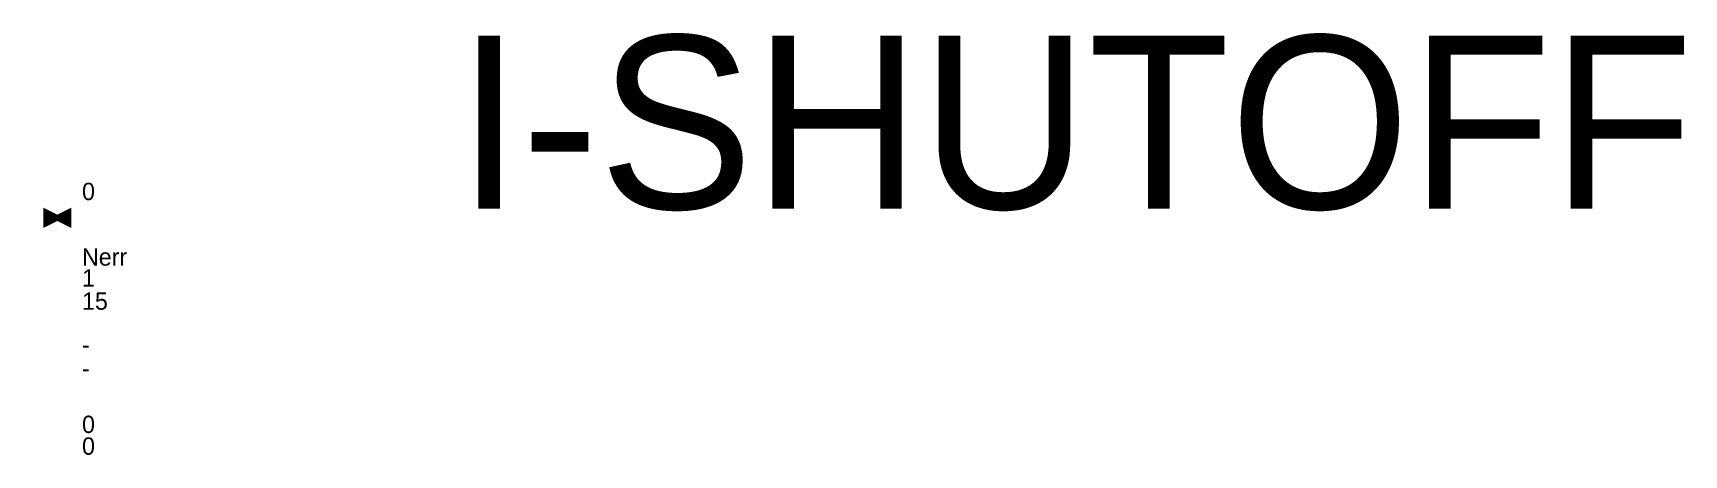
# Model space of a CAD drawing. Extents: x -141445 to -141321, y 26410 to 27069.
# Drawn here: x -141408.06 to -141398.54, y 26487.68 to 26490.12 of the extents above; entities that cross this region are included whole.
import ezdxf

# ---------------------------------------------------------------- set-up
doc = ezdxf.new("R2010")
doc.units = 0
doc.header["$MEASUREMENT"] = 0
doc.layers.get('0').update_dxf_attribs({"linetype": 'CONTINUOUS'})
for name, color, linetype in [('$I-ATT-TEXTDAT', 81, 'CONTINUOUS'), ('$I-ATT-TEXTVIS', 3, 'CONTINUOUS'), ('PEN00', 3, 'CONTINUOUS')]:
    doc.layers.add(name, color=color, linetype=linetype)

# ---------------------------------------------------------------- blocks, each defined once
blk = doc.blocks.new('I-SHUTOFF')
at = {"layer": 'PEN00'}
for points in [[(0.033, 0.0018, 0, 0.1179, 0), (-0.0849, 0.0018, 0.1179, 0.1179, 0)], [(-0.0404, 0.0018, 0, 0.1179, 0), (0.0775, 0.0018, 0.1179, 0.1179, 0)]]:
    blk.add_lwpolyline(points, format="xyseb", dxfattribs=at)
at = {"layer": '$I-ATT-TEXTDAT'}
for tag, p in [('ID', (0.139, -0.2743)), ('SIZE', (0.139, -0.3955)), ('GPM', (0.139, -0.529)), ('MAKE', (0.139, -0.7799)), ('MODEL', (0.139, -0.918)), ('DAT1', (0.139, -1.2403)), ('DAT2', (0.139, -1.3658))]:
    blk.add_attdef(tag, p, '', height=0.1, dxfattribs=at)
at = {"layer": '$I-ATT-TEXTVIS'}
blk.add_attdef('SEQFLOW', (0.139, 0.1041), '', height=0.1, dxfattribs=at)

msp = doc.modelspace()

# ---------------------------------------------------------------- block references
msp.add_blockref('I-SHUTOFF', (-141407.9207, 26489.0503)).add_auto_attribs({'SEQFLOW': '0', 'ID': 'Nerr', 'SIZE': '1', 'GPM': '15', 'MAKE': '-', 'MODEL': '-', 'DAT1': '0', 'DAT2': '0'})

# ---------------------------------------------------------------- texts
msp.add_text('I-SHUTOFF', height=1).set_placement((-141405.6186, 26489.104))

doc.saveas('drawing.dxf')
